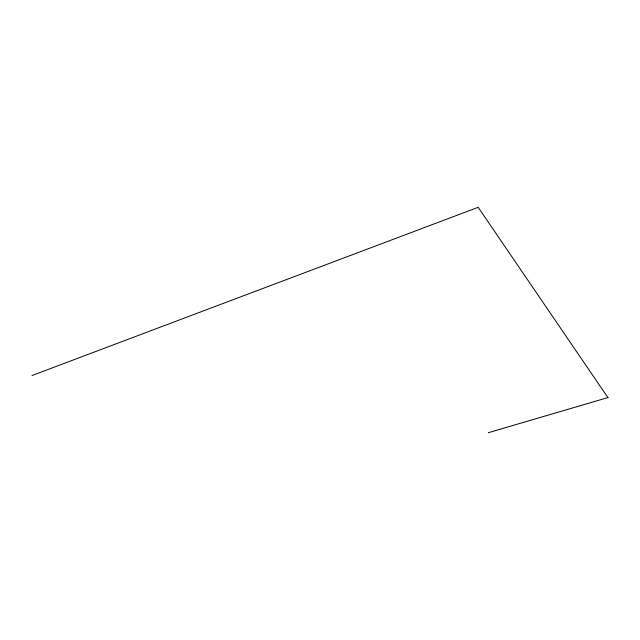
<?xml version="1.0" encoding="UTF-8"?>
<svg xmlns="http://www.w3.org/2000/svg" width="640" height="640" viewBox="0 0 640 640"><rect width="100%" height="100%" fill="white"/><g stroke="black" fill="none" stroke-linecap="round" stroke-linejoin="round"><path stroke-width="0.96" d="M32 375.536L478.168 207.296L608 397.72M488.32 432.704L608 397.552"/></g></svg>
